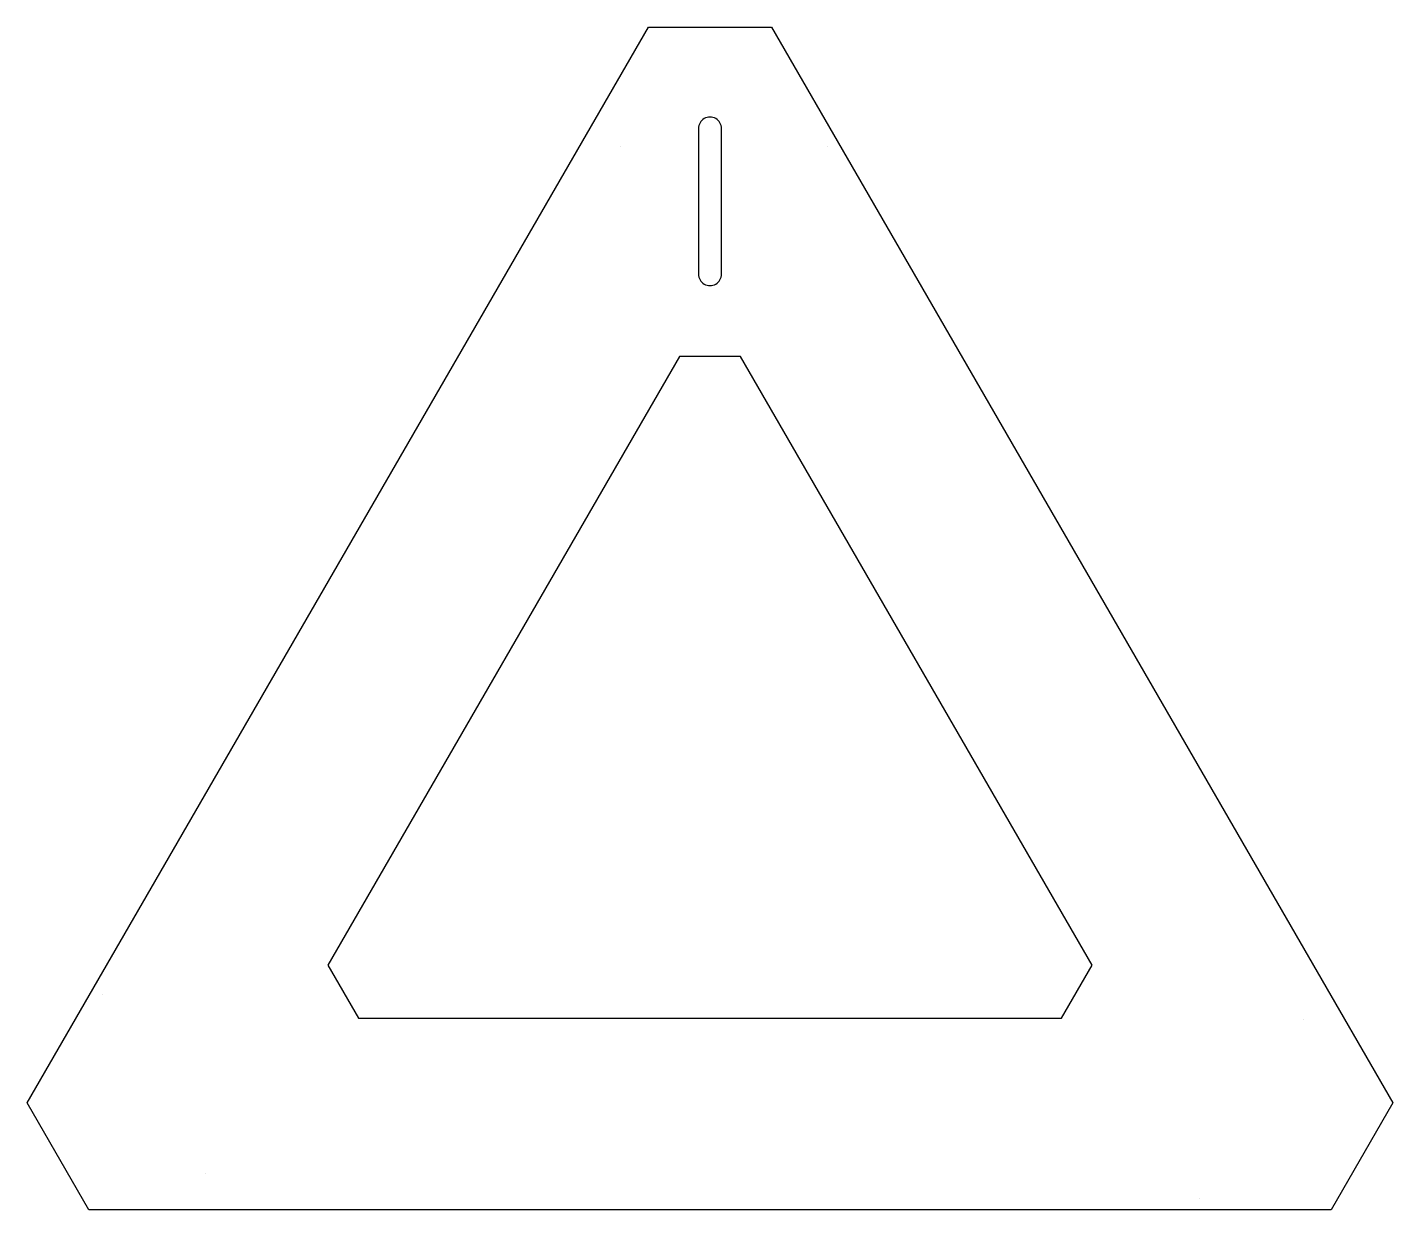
# Model space of a CAD drawing. Extents: x 2 to 180, y 2 to 156.
import ezdxf

# ---------------------------------------------------------------- set-up
doc = ezdxf.new("R2010")
doc.units = 0
doc.layers.get('0').update_dxf_attribs({"linetype": 'CONTINUOUS'})

msp = doc.modelspace()

# ---------------------------------------------------------------- linework, layer by layer
at = {"color": 7}
for p, q in [((1.782526, 15.725535), (82.858796, 156.153754)), ((82.858796, 156.153754), (98.958796, 156.153754)), ((98.958796, 156.153754), (180.035066, 15.725535)), ((89.408796, 142.927815), (89.408796, 123.927724)), ((79.258796, 140.590482), (79.258796, 140.590482)), ((106.258796, 140.590482), (106.258796, 140.590482)), ((86.908796, 113.16856), (41.033796, 33.710729)), ((94.908796, 113.16856), (86.908796, 113.16856)), ((140.783796, 33.710729), (94.908796, 113.16856)), ((41.033796, 33.710729), (45.033796, 26.782526)), ((136.783796, 26.782526), (140.783796, 33.710729)), ((11.610714, 29.829156), (11.610714, 29.829156)), ((45.033796, 26.782526), (136.783796, 26.782526)), ((168.356878, 26.624862), (168.356878, 26.624862)), ((9.832526, 1.782526), (1.782526, 15.725535)), ((180.035066, 15.725535), (171.985066, 1.782526)), ((25.110714, 6.44647), (25.110714, 6.44647)), ((171.985066, 1.782526), (9.832526, 1.782526)), ((154.856878, 3.242176), (154.856878, 3.242176))]:
    msp.add_line(p, q, dxfattribs=at)
for points in [[(91.658836, 144.226785), (91.194742, 144.494748), (90.622945, 144.494765), (90.158836, 144.22683)], [(90.158836, 144.22683), (89.694726, 143.958895), (89.408812, 143.463713), (89.408796, 142.927815)], [(92.408796, 142.927724), (92.408812, 143.463622), (92.122929, 143.958821), (91.658836, 144.226785)], [(92.408796, 123.927815), (92.408796, 123.927815), (92.408796, 142.927724), (92.408796, 142.927724)], [(89.408796, 123.927724), (89.408812, 123.391825), (89.694726, 122.896644), (90.158836, 122.628708)], [(91.658836, 122.628754), (92.122929, 122.896717), (92.408812, 123.391917), (92.408796, 123.927815)], [(90.158836, 122.628708), (90.622945, 122.360773), (91.194742, 122.360791), (91.658836, 122.628754)]]:
    msp.add_open_spline(points, degree=3, dxfattribs=at)

doc.saveas('drawing.dxf')
